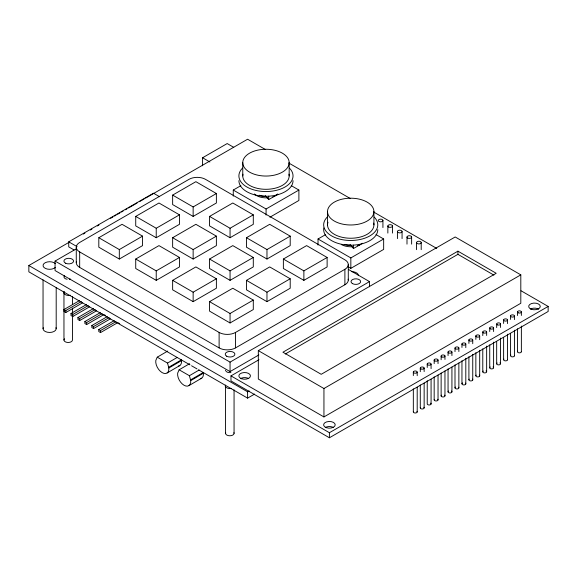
<?xml version="1.0" encoding="UTF-8"?>
<svg xmlns="http://www.w3.org/2000/svg" width="577" height="577" viewBox="0 0 577 577"><rect width="100%" height="100%" fill="white"/><g stroke="black" fill="none" stroke-linecap="round" stroke-linejoin="round"><path stroke-width="0.87" d="M168.852 368.003L167.525 363.077L157.254 357.177L155.79 360.495A9.174 5.417 59.7 0 0 162.173 372.641A9.174 5.417 59.7 0 0 168.852 368.003L181.546 360.582L181.56 359.767L168.866 367.188M190.72 380.625L189.4 375.706L179.13 369.807L177.658 373.124A9.174 5.417 59.7 0 0 184.049 385.27A9.174 5.417 59.7 0 0 190.72 380.625L203.421 373.211L203.436 372.396L190.735 379.817M157.254 357.177L167.712 351.068M167.525 363.077L177.233 357.408M167.15 372.951L179.844 365.529M179.13 369.807L189.588 363.698M189.4 375.706L199.108 370.037M189.018 385.58L201.712 378.159M202.585 165.779L202.585 157.759L227.187 143.558L233.75 147.344M189.984 364.866L28.85 271.832L28.85 265.521L69.327 242.152M83.34 234.06L84.898 233.158M90.344 230.014L91.902 229.112M97.354 225.968L98.905 225.073M110.582 218.33L112.919 216.981M114.477 216.079L116.035 215.185M117.593 214.283L119.929 212.935M121.48 212.04L123.038 211.139M125.375 209.79L126.933 208.888M128.491 207.994L137.052 203.046M139.389 201.698L144.055 199.007M145.613 198.106L247.591 139.23L265.492 149.566M258.878 354.949L230.057 371.588L55.067 270.563L55.067 261.085L76.099 248.947M98.811 237.724L122.05 224.309L142.562 236.144L142.562 245.614L119.316 259.037L98.811 247.194L98.811 237.724L119.316 249.567L142.562 236.144M135.725 216.411L158.963 202.996L179.469 214.839L179.469 224.309L156.23 237.724L135.725 225.888L135.725 216.411L156.23 228.254L179.469 214.839M172.638 195.105L195.877 181.683L216.382 193.526L216.382 202.996L193.144 216.411L172.638 204.575L172.638 195.105L193.144 206.941L216.382 193.526M233.267 196.13L233.267 190.049L240.897 185.643M135.725 259.037L158.963 245.614L179.469 257.457L179.469 266.927L156.23 280.35L135.725 268.507L135.725 259.037L156.23 270.873L179.469 257.457M172.638 237.724L195.877 224.309L216.382 236.144L216.382 245.614L193.144 259.037L172.638 247.194L172.638 237.724L193.144 249.567L216.382 236.144M209.552 216.411L232.791 202.996L253.296 214.839L253.296 224.309L230.057 237.724L209.552 225.888L209.552 216.411L230.057 228.254L253.296 214.839M82.59 302.831L65.807 312.525L64.054 311.515L64.054 309.496L79.597 300.523M64.054 309.496L65.807 310.505L81.35 301.533M89.536 306.841L72.752 316.535L71 315.525L71 313.506L86.543 304.533M265.305 195.704L268.702 199.592L277.818 194.326M71 313.506L72.752 314.515L88.295 305.543M96.482 310.852L79.698 320.545L77.945 319.535L77.945 317.516L93.488 308.544M233.267 190.049L266.076 208.997L298.893 190.049L298.893 200.471L269.892 217.212M77.945 317.516L79.698 318.526L95.241 309.553M103.427 314.862L86.644 324.555L84.891 323.546L84.891 321.526L100.434 312.546M84.891 321.526L86.644 322.536L102.187 313.563M110.373 318.872L93.589 328.565L91.837 327.556L91.837 325.529L107.38 316.557M172.638 280.35L195.877 266.927L216.382 278.77L216.382 288.24L193.144 301.656L172.638 289.82L172.638 280.35L193.144 292.186L216.382 278.77M209.552 259.037L232.791 245.614L253.296 257.457L253.296 266.927L230.057 280.35L209.552 268.507L209.552 259.037L230.057 270.873L253.296 257.457M246.458 237.724L269.704 224.309L290.209 236.144L290.209 245.614L266.971 259.037L246.458 247.194L246.458 237.724L266.971 249.567L290.209 236.144M91.837 325.529L93.589 326.546L109.132 317.566M117.319 322.882L100.535 332.576L98.782 331.566L98.782 329.539L114.325 320.567M98.782 329.539L100.535 330.549L116.071 321.577M318.028 245.066L318.028 238.986L325.659 234.579M209.552 301.656L232.791 288.24L253.296 300.076L253.296 309.553L230.057 322.969L209.552 311.133L209.552 301.656L230.057 313.499L253.296 300.076M246.458 280.35L269.704 266.927L290.209 278.77L290.209 288.24L266.971 301.656L246.458 289.82L246.458 280.35L266.971 292.186L290.209 278.77M283.372 259.037L306.611 245.614L327.123 257.457L327.123 266.927L303.877 280.35L283.372 268.507L283.372 259.037L303.877 270.873L327.123 257.457M350.066 244.641L353.463 248.528L362.58 243.263M318.028 238.986L350.838 257.933L383.655 238.986L383.655 249.408L350.838 268.348L348.551 267.028M79.676 251.933L219.116 332.439A11.598 6.7 0 0 0 235.524 332.439L344.895 269.3A11.598 6.7 0 0 0 344.895 259.823L205.448 179.317A11.598 6.7 0 0 0 189.04 179.317L79.676 242.463A11.598 6.7 0 0 0 79.676 251.933L79.676 267.403L219.116 347.909A11.598 6.7 0 0 0 235.524 347.909L344.895 284.764A11.598 6.7 0 0 0 348.191 279.16M55.067 261.085L230.057 362.118L369.504 281.612L369.504 286.776M258.323 350.628L455.188 236.974L520.807 274.854L520.807 303.271L323.942 416.933L258.323 379.046L258.323 350.628L323.942 388.516L520.807 274.854M521.024 290.765L548.15 306.43L548.15 311.479L329.409 437.77L230.98 380.943L230.98 375.887L259.001 359.709M457.922 251.175L282.932 352.208L321.209 374.307L496.198 273.282L457.922 251.175L457.922 254.334L285.262 354.018M28.85 265.521L247.591 391.805L249.141 390.91M198.546 369.807L247.591 398.123L254.594 394.077M230.98 375.887L329.409 432.714L548.15 306.43M74.051 249.949L68.735 246.884L68.735 241.828L153.496 193.208L159.577 196.714M457.922 254.334L493.905 275.114M288.846 163.053L350.34 198.553M373.694 212.04L436.746 248.442M291.262 185.643L298.893 190.049M376.024 234.579L383.655 238.986M202.585 157.759L209.877 161.971M348.501 269.488L369.504 281.612M68.735 241.828L77.087 246.653M104.127 314.66L105.685 315.561M118.148 322.759L119.706 323.661M191.542 365.76L196.988 368.905M521.37 311.926L521.37 315.46M521.37 326.07L521.37 351.703M517.511 311.984L517.511 315.525M517.511 328.782L517.511 351.768M514.424 316.059A1.933 1.118 0 0 1 511.388 316.881A1.933 1.118 0 0 1 511.676 314.955A1.933 1.118 0 0 1 514.424 316.059L514.424 319.6M514.424 330.203L514.424 355.843M510.573 315.864L510.573 319.406M510.573 333.549L510.573 355.648M507.479 320.047A1.933 1.118 0 0 1 504.471 320.899A1.933 1.118 0 0 1 504.702 318.973A1.933 1.118 0 0 1 507.479 320.047L507.479 323.589M507.479 334.191L507.479 359.832M503.62 319.896L503.62 323.437M503.62 337.581L503.62 359.68M500.533 323.921L500.533 327.455M500.533 338.064L500.533 363.705M496.674 324.043L496.674 327.585M496.674 341.728L496.674 363.827M493.595 327.996L493.595 331.53M493.595 342.139L493.595 367.773M489.729 327.996L489.729 331.53M489.729 344.786L489.729 367.773M486.649 331.948L486.649 335.482M486.649 346.092L486.649 371.732M482.783 332.056L482.783 335.59M482.783 348.854L482.783 371.84M479.689 336.153A1.933 1.118 0 0 1 476.602 336.903A1.933 1.118 0 0 1 477.02 334.985A1.933 1.118 0 0 1 479.689 336.153L479.689 339.687M479.689 350.297L479.689 375.93M475.852 335.872L475.852 339.406M475.852 352.67L475.852 375.656M472.743 340.156A1.933 1.118 0 0 1 469.664 340.913A1.933 1.118 0 0 1 470.067 338.995A1.933 1.118 0 0 1 472.743 340.156L472.743 343.69M472.743 354.3L472.743 379.94M468.906 339.889L468.906 343.423M468.906 356.687L468.906 379.666M465.805 344.123A1.933 1.118 0 0 1 462.776 344.952A1.933 1.118 0 0 1 463.057 343.019A1.933 1.118 0 0 1 465.805 344.123L465.805 347.657M465.805 358.267L465.805 383.907M461.953 343.942L461.953 347.477M461.953 360.733L461.953 383.719M458.866 348.003L458.866 351.544M458.866 363.034L458.866 387.787M455.001 348.075L455.001 351.617M455.001 364.873L455.001 387.859M451.928 352.049L451.928 355.583M451.928 367.08L451.928 391.833M448.055 352.049L448.055 355.591M448.055 368.847L448.055 391.833M444.961 355.915L444.961 359.457M444.961 370.946L444.961 395.699M441.131 356.204L441.131 359.738M441.131 373.002L441.131 395.981M438.037 360.07L438.037 363.604M438.037 375.093L438.037 399.847M434.171 360.077L434.171 363.611M434.171 376.868L434.171 399.854M431.077 364.202A1.933 1.118 0 0 1 428.011 364.981A1.933 1.118 0 0 1 428.379 363.056A1.933 1.118 0 0 1 431.077 364.202L431.077 368.624M431.077 379.233L431.077 403.987M427.232 363.957L427.232 367.491M427.232 380.755L427.232 403.741A1.933 1.118 0 0 0 429.699 404.931A1.933 1.118 0 0 0 430.666 403.164M424.145 368.047L424.145 371.581M424.145 383.078L424.145 407.831M421.203 242.585A2.322 1.342 0 0 1 417.726 243.746A2.322 1.342 0 0 1 417.726 241.424A2.322 1.342 0 0 1 421.203 242.585L421.203 249.661M420.28 368.133L420.28 371.667M420.28 384.931L420.28 407.91M417.2 372.151A1.933 1.118 0 0 1 414.221 373.038A1.933 1.118 0 0 1 414.38 371.105A1.933 1.118 0 0 1 417.2 372.151L417.2 375.685M417.2 387.181L417.2 411.935M416.565 242.585L416.565 249.661M413.334 372.05L413.334 375.584M413.334 388.84L413.334 411.827M411.632 237.06L411.632 244.136M406.994 237.06L406.994 244.136M402.068 231.536A2.322 1.342 0 0 1 398.584 232.697A2.322 1.342 0 0 1 398.584 230.374A2.322 1.342 0 0 1 402.068 231.536L402.068 238.611M397.423 231.536L397.423 238.611M392.497 226.011L392.497 233.086M387.852 226.011L387.852 233.086M382.926 220.486A2.322 1.342 0 0 1 379.442 221.647A2.322 1.342 0 0 1 379.442 219.325A2.322 1.342 0 0 1 382.926 220.486L382.926 227.562M373.925 211.586A23.203 13.394 0 0 1 339.125 223.191A23.203 13.394 0 0 1 339.132 199.988A23.203 13.394 0 0 1 373.925 211.586L373.925 224.85M353.463 245.081L353.463 248.528M350.838 257.933L350.838 268.348M348.292 264.562L348.292 280.033M344.895 269.3L344.895 284.764M329.409 432.714L329.409 437.77M327.527 211.586L327.527 224.85M323.942 388.516L323.942 416.933M303.877 270.873L303.877 280.35M289.171 162.649A23.203 13.394 0 0 1 254.363 174.254A23.203 13.394 0 0 1 254.37 151.051A23.203 13.394 0 0 1 289.171 162.649L289.171 175.913M268.702 196.144L268.702 199.592M266.971 249.567L266.971 259.037M266.971 292.186L266.971 301.656M266.076 208.997L266.076 215.07M247.591 391.805L247.591 398.123M242.766 162.649L242.766 175.913M235.524 332.439L235.524 347.909M234.06 389.814L234.06 433.327M230.057 228.254L230.057 237.724M230.057 270.873L230.057 280.35M230.057 313.499L230.057 322.969M230.057 362.118L230.057 371.588M225.549 385.378L225.549 433.327M219.116 332.439L219.116 347.909M193.144 206.941L193.144 216.411M193.144 249.567L193.144 259.037M193.144 292.186L193.144 301.656M156.23 228.254L156.23 237.724M156.23 270.873L156.23 280.35M119.316 249.567L119.316 259.037M100.535 330.549L100.535 332.576M93.589 326.546L93.589 328.565M86.644 322.536L86.644 324.555M79.698 318.526L79.698 320.545M76.272 247.194L76.272 262.665M72.752 314.515L72.752 316.535M72.464 296.52L72.464 304.512M72.464 308.06L72.464 313.39M72.464 316.059L72.464 340.033A4.255 2.452 0 0 1 67.112 342.399A4.255 2.452 0 0 1 64.53 338.8M65.807 310.505L65.807 312.525M63.96 292.077L63.96 340.033M56.193 287.815L56.193 328.666M43.044 279.823L43.044 328.666M351.761 271.666A6.571 3.794 0 0 1 358.339 275.467M230.915 372.554A4.255 2.452 0 0 1 226.134 371.408M225.708 370.816A4.255 2.452 0 0 1 225.564 370.182M70.351 279.008A4.255 2.452 0 0 1 69.327 279.254M67.12 279.254A4.255 2.452 0 0 1 64.537 275.655M55.32 267.418A6.571 3.794 0 0 1 45.403 268.428A6.571 3.794 0 0 1 45.403 262.614A6.571 3.794 0 0 1 55.32 263.624M360.409 244.511A13.531 7.811 0 0 1 357.61 245.752M352.605 246.732A13.531 7.811 0 0 1 341.274 244.511M350.838 245.225A13.531 7.811 0 0 1 344.851 244.417M373.73 223.097A23.203 13.394 0 0 1 349.965 238.236A23.203 13.394 0 0 1 327.974 222.232M377.798 229.588A27.069 15.629 0 0 1 349.309 245.189A27.069 15.629 0 0 1 323.805 227.951M374.17 217.039A27.069 15.629 0 0 1 350.729 240.472A27.069 15.629 0 0 1 327.289 217.031M181.546 360.582A9.174 5.417 59.7 0 1 178.408 366.085M203.421 373.211A9.174 5.417 59.7 0 1 200.284 378.714M458.578 387.232A1.933 1.118 0 0 1 458.095 388.718A1.933 1.118 0 0 1 455.498 388.566A1.933 1.118 0 0 1 455.527 387.059M514.403 355.547A1.933 1.118 0 0 1 512.08 356.838A1.933 1.118 0 0 1 510.912 355.107M451.358 391.04A1.933 1.118 0 0 1 451.358 392.62A1.933 1.118 0 0 1 448.625 392.62A1.933 1.118 0 0 1 448.625 391.04M493.025 366.986A1.933 1.118 0 0 1 493.025 368.566A1.933 1.118 0 0 1 490.291 368.566A1.933 1.118 0 0 1 490.291 366.986M416.983 411.365A1.933 1.118 0 0 1 415.433 412.995A1.933 1.118 0 0 1 413.428 411.538M479.299 375.108A1.933 1.118 0 0 1 479.083 376.615A1.933 1.118 0 0 1 476.472 376.622A1.933 1.118 0 0 1 476.234 375.122M444.586 395.166A1.933 1.118 0 0 1 444.348 396.666A1.933 1.118 0 0 1 441.737 396.659A1.933 1.118 0 0 1 441.52 395.158M521.291 351.415A1.933 1.118 0 0 1 519.242 352.843A1.933 1.118 0 0 1 517.742 351.205M437.77 399.291A1.933 1.118 0 0 1 436.363 400.957A1.933 1.118 0 0 1 434.236 399.565M465.358 383.092A1.933 1.118 0 0 1 465.127 384.664A1.933 1.118 0 0 1 462.408 384.534A1.933 1.118 0 0 1 462.631 382.962M507.45 359.543A1.933 1.118 0 0 1 505.171 360.849A1.933 1.118 0 0 1 503.945 359.132M499.891 362.933A1.933 1.118 0 0 1 500.05 364.505A1.933 1.118 0 0 1 497.316 364.599A1.933 1.118 0 0 1 497.165 363.02M486.014 370.961A1.933 1.118 0 0 1 486.144 372.533A1.933 1.118 0 0 1 483.418 372.612A1.933 1.118 0 0 1 483.288 371.033M472.347 379.111A1.933 1.118 0 0 1 472.145 380.618A1.933 1.118 0 0 1 469.534 380.632A1.933 1.118 0 0 1 469.281 379.132M423.85 407.275A1.933 1.118 0 0 1 422.537 408.97A1.933 1.118 0 0 1 420.33 407.622M325.313 427.507A5.799 3.347 0 0 1 333.513 427.507M530.378 309.113A5.799 3.347 0 0 1 538.579 309.113M240.551 378.57A5.799 3.347 0 0 1 248.752 378.57M233.916 432.692A4.255 2.452 0 0 1 229.805 435.779A4.255 2.452 0 0 1 225.701 432.692M55.969 327.686A6.571 3.794 0 0 1 49.622 332.46A6.571 3.794 0 0 1 43.268 327.686M70.459 295.265A4.832 2.791 0 0 1 65.223 294.58A4.832 2.791 0 0 1 64.321 291.522M231.305 388.494A4.832 2.791 0 0 1 225.383 385.075M79.676 267.403A11.598 6.7 0 0 1 76.373 261.792M277.797 193.959A13.531 7.811 0 0 1 272.849 196.815M267.843 197.796A13.531 7.811 0 0 1 254.356 193.959M266.076 196.288A13.531 7.811 0 0 1 259.311 195.242M288.969 174.167A23.203 13.394 0 0 1 265.968 189.306A23.203 13.394 0 0 1 242.967 174.16M293.037 180.651A27.069 15.629 0 0 1 265.968 196.274A27.069 15.629 0 0 1 238.9 180.644M289.409 168.102A27.069 15.629 0 0 1 265.968 191.542A27.069 15.629 0 0 1 242.528 168.095M455.614 348.854A1.933 1.118 0 0 0 458.816 348.292A1.933 1.118 0 0 0 456.378 346.972A1.933 1.118 0 0 0 455.614 348.854M448.625 352.843A1.933 1.118 0 0 0 451.863 352.338A1.933 1.118 0 0 0 449.49 350.975A1.933 1.118 0 0 0 448.625 352.843M490.291 328.782A1.933 1.118 0 0 0 493.53 328.284A1.933 1.118 0 0 0 491.164 326.914A1.933 1.118 0 0 0 490.291 328.782M518.11 312.763A1.933 1.118 0 0 0 521.319 312.215A1.933 1.118 0 0 0 518.889 310.888A1.933 1.118 0 0 0 518.11 312.763M441.867 356.947A1.933 1.118 0 0 0 444.961 356.211A1.933 1.118 0 0 0 442.314 355.028A1.933 1.118 0 0 0 441.867 356.947M434.741 360.863A1.933 1.118 0 0 0 437.972 360.358A1.933 1.118 0 0 0 435.592 358.995A1.933 1.118 0 0 0 434.741 360.863M497.316 324.815A1.933 1.118 0 0 0 500.497 324.209A1.933 1.118 0 0 0 498.001 322.925A1.933 1.118 0 0 0 497.316 324.815M483.418 332.828A1.933 1.118 0 0 0 486.606 332.237A1.933 1.118 0 0 0 484.125 330.938A1.933 1.118 0 0 0 483.418 332.828M420.9 368.905A1.933 1.118 0 0 0 424.095 368.335A1.933 1.118 0 0 0 421.643 367.022A1.933 1.118 0 0 0 420.9 368.905M326.51 427.723A5.799 3.347 0 0 0 335.215 424.823A5.799 3.347 0 0 0 326.51 421.924A5.799 3.347 0 0 0 326.51 427.723M531.576 309.33A5.799 3.347 0 0 0 540.281 306.43A5.799 3.347 0 0 0 531.576 303.531A5.799 3.347 0 0 0 531.576 309.33M241.749 378.786A5.799 3.347 0 0 0 250.454 375.887A5.799 3.347 0 0 0 241.749 372.987A5.799 3.347 0 0 0 241.749 378.786M65.691 263.256A4.832 2.791 0 0 0 73.51 261.525A4.832 2.791 0 0 0 67.011 258.482A4.832 2.791 0 0 0 65.691 263.256M352.41 283.581A4.832 2.791 0 0 0 360.495 282.333A4.832 2.791 0 0 0 354.581 278.915A4.832 2.791 0 0 0 352.41 283.581M226.638 356.197A4.832 2.791 0 0 0 234.724 354.949A4.832 2.791 0 0 0 228.802 351.53A4.832 2.791 0 0 0 226.638 356.197M407.672 238.012A2.322 1.342 0 0 0 411.552 237.407A2.322 1.342 0 0 0 408.711 235.769A2.322 1.342 0 0 0 407.672 238.012M388.537 226.956A2.322 1.342 0 0 0 392.418 226.357A2.322 1.342 0 0 0 389.576 224.72A2.322 1.342 0 0 0 388.537 226.956"/></g></svg>
